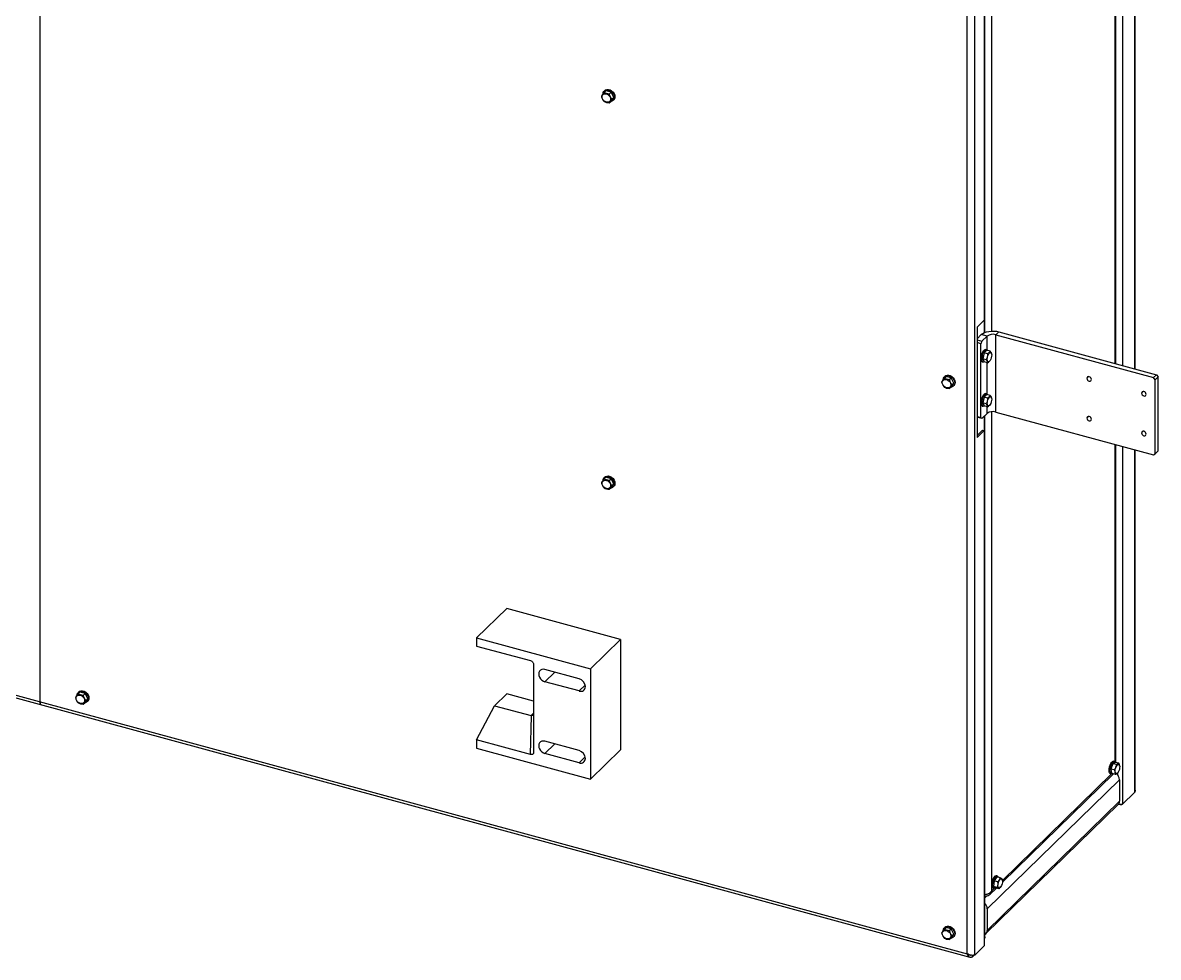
# Paper-space layout '_Trimetrico' of a CAD drawing. Header units: millimetres. Extents: x -836 to 933, y -707 to 744.
# Drawn here: x 52 to 933, y -707 to 19 of the extents above; entities that cross this region are included whole.
import ezdxf

# ---------------------------------------------------------------- set-up
doc = ezdxf.new("R2010")
doc.units = ezdxf.units.MM

psp = doc.layouts.new('_Trimetrico')

# ---------------------------------------------------------------- linework, layer by layer
at = {"color": 7, "linetype": 'Continuous', "lineweight": 25}
for p, q in [((64.99, 373.41), (64.99, -508.62)), ((914.3, 303.92), (914.3, -249.97)), ((914.9, -250.13), (914.9, 304.61)), ((905.15, 294.99), (905.15, -247.48)), ((899.46, -245.93), (899.46, 245.03)), ((899.98, -246.07), (899.98, 245.23)), ((797.78, 187.86), (797.78, -212.25)), ((798.23, -221.82), (798.23, 190.74)), ((784.47, -704.15), (784.47, 177.87)), ((790.55, -705.15), (790.55, 180.8)), ((803.32, 163.88), (803.32, -220.78)), ((502.71, -35.64), (504.11, -34.27)), ((503.27, -34.08), (502.89, -34.45)), ((508.19, -35.38), (504.11, -34.27)), ((501.2, -38.95), (500.67, -38.51)), ((506.79, -36.75), (508.19, -35.38)), ((506.79, -43.6), (508.19, -42.24)), ((507.84, -40.75), (508.84, -40.73)), ((510.24, -39.36), (508.19, -35.38)), ((508.19, -42.24), (510.24, -39.36)), ((508.84, -40.73), (510.24, -39.36)), ((509.88, -41.61), (510.25, -41.24)), ((510.46, -41.01), (510.09, -41.38)), ((510.46, -41.01), (510.25, -41.24)), ((797.78, -212.25), (792.18, -217.72)), ((792.18, -217.72), (792.18, -303.44)), ((797.62, -212.41), (797.62, -222.08)), ((792.18, -226.72), (795.48, -223.5)), ((792.18, -227.55), (795.93, -228.57)), ((795.93, -228.57), (795.23, -230.54)), ((799.9, -224.7), (795.48, -223.5)), ((795.93, -228.57), (799.9, -224.7)), ((799.9, -235.36), (799.9, -224.7)), ((808.99, -221.35), (806.66, -223.62)), ((806.66, -283.62), (806.66, -223.62)), ((806.66, -223.62), (929.15, -256.91)), ((808.99, -221.35), (931.48, -254.64)), ((795.23, -230.54), (792.18, -229.71)), ((795.23, -287.97), (795.23, -230.54)), ((797.64, -237.77), (796.56, -242.25)), ((799.79, -235.67), (797.64, -237.77)), ((800.29, -238.49), (797.64, -237.77)), ((799.59, -235.2), (798.88, -235.01)), ((802.45, -236.39), (799.79, -235.67)), ((795.23, -242.11), (795.94, -242.3)), ((796.25, -244.66), (796.96, -244.85)), ((799.21, -242.97), (796.56, -242.25)), ((796.56, -242.25), (797.64, -244.63)), ((800.29, -245.35), (797.64, -244.63)), ((800.06, -242.7), (799.21, -242.97)), ((799.9, -269.65), (799.9, -245.24)), ((802.1, -243.9), (802.26, -243.66)), ((803.55, -238.91), (803.52, -238.48)), ((929.15, -256.91), (931.48, -254.64)), ((931.48, -254.64), (932.81, -256.28)), ((765.2, -260.7), (764.67, -260.26)), ((766.71, -257.39), (768.11, -256.02)), ((767.27, -255.84), (766.89, -256.2)), ((772.19, -257.13), (768.11, -256.02)), ((770.79, -258.5), (772.19, -257.13)), ((770.79, -265.36), (772.19, -263.99)), ((771.84, -262.5), (772.84, -262.48)), ((774.24, -261.12), (772.19, -257.13)), ((772.19, -263.99), (774.24, -261.12)), ((772.84, -262.48), (774.24, -261.12)), ((773.88, -263.36), (774.25, -262.99)), ((774.46, -262.77), (774.09, -263.13)), ((774.46, -262.77), (774.25, -262.99)), ((878.74, -256.12), (877.41, -257.42)), ((930.47, -258.56), (929.15, -256.91)), ((932.81, -256.28), (930.47, -258.56)), ((930.47, -315.99), (930.47, -258.56)), ((932.81, -313.71), (932.81, -256.28)), ((-833.47, -266.48), (786.64, -706.79)), ((-833.13, -264.52), (784.47, -704.15)), ((797.64, -272.06), (796.56, -276.54)), ((799.79, -269.95), (797.64, -272.06)), ((800.29, -272.78), (797.64, -272.06)), ((799.59, -269.49), (798.88, -269.3)), ((802.45, -270.67), (799.79, -269.95)), ((803.55, -273.2), (803.52, -272.77)), ((921.19, -267.66), (919.86, -268.96)), ((795.23, -276.4), (795.94, -276.59)), ((796.25, -278.95), (796.96, -279.14)), ((799.21, -277.26), (796.56, -276.54)), ((796.56, -276.54), (797.64, -278.91)), ((800.29, -279.63), (797.64, -278.91)), ((800.06, -276.98), (799.21, -277.26)), ((799.9, -284.7), (799.9, -279.53)), ((802.1, -278.18), (802.26, -277.94)), ((792.18, -287.14), (795.23, -287.97)), ((795.93, -288.57), (792.18, -287.55)), ((795.23, -287.97), (795.93, -288.57)), ((795.93, -288.57), (799.9, -284.7)), ((797.62, -286.92), (797.62, -297.93)), ((798.23, -691.06), (798.23, -286.33)), ((803.32, -283.38), (803.32, -655.57)), ((806.66, -283.62), (929.15, -316.92)), ((878.74, -286.98), (877.41, -288.28)), ((792.18, -301.78), (796.45, -297.61)), ((792.18, -303.44), (797.78, -297.97)), ((796.45, -297.61), (797.78, -297.97)), ((797.78, -297.97), (797.78, -698.09)), ((921.19, -298.52), (919.86, -299.82)), ((899.46, -555.31), (899.46, -308.85)), ((899.98, -555.68), (899.98, -308.99)), ((905.15, -310.39), (905.15, -587.89)), ((914.3, -312.88), (914.3, -578.97)), ((914.9, -577.19), (914.9, -313.04)), ((929.15, -316.92), (930.47, -315.99)), ((930.47, -315.99), (932.81, -313.71)), ((502.71, -335.65), (504.11, -334.28)), ((503.27, -334.09), (502.89, -334.46)), ((508.19, -335.39), (504.11, -334.28)), ((501.2, -338.96), (500.67, -338.52)), ((506.79, -336.76), (508.19, -335.39)), ((506.79, -343.61), (508.19, -342.25)), ((507.84, -340.76), (508.84, -340.74)), ((510.24, -339.37), (508.19, -335.39)), ((508.19, -342.25), (510.24, -339.37)), ((508.84, -340.74), (510.24, -339.37)), ((509.88, -341.61), (510.25, -341.25)), ((510.46, -341.02), (510.09, -341.39)), ((510.46, -341.02), (510.25, -341.25)), ((427.16, -436.04), (403.83, -458.82)), ((515.6, -460.08), (427.16, -436.04)), ((403.83, -458.82), (403.83, -465.25)), ((403.83, -458.82), (492.27, -482.85)), ((403.83, -465.25), (445.67, -476.62)), ((492.27, -482.85), (515.6, -460.08)), ((515.6, -460.08), (515.6, -545.79)), ((448.05, -479.56), (448.05, -547.82)), ((483.42, -490.74), (456.89, -483.52)), ((492.27, -482.85), (492.27, -568.57)), ((464.45, -485.58), (456.89, -492.95)), ((483.42, -500.16), (456.89, -492.95)), ((94.55, -502.44), (95.95, -501.07)), ((95.11, -500.89), (94.73, -501.25)), ((100.04, -502.18), (95.95, -501.07)), ((98.64, -503.55), (100.04, -502.18)), ((102.08, -506.17), (100.04, -502.18)), ((483.42, -500.16), (488.14, -495.56)), ((93.04, -505.75), (92.51, -505.31)), ((98.64, -510.41), (100.04, -509.04)), ((99.68, -507.55), (100.68, -507.53)), ((100.04, -509.04), (102.08, -506.17)), ((100.68, -507.53), (102.08, -506.17)), ((101.72, -508.41), (102.09, -508.04)), ((102.3, -507.81), (101.93, -508.18)), ((102.3, -507.81), (102.09, -508.04)), ((427.16, -502.47), (417.83, -511.58)), ((448.05, -508.15), (427.16, -502.47)), ((403.83, -538.1), (417.83, -511.58)), ((417.83, -511.58), (446.13, -519.27)), ((445.67, -549.48), (446.41, -519.32)), ((446.13, -519.27), (448.05, -517.4)), ((403.83, -538.1), (403.83, -544.53)), ((445.67, -549.48), (403.83, -538.1)), ((403.83, -544.53), (492.27, -568.57)), ((483.42, -546.45), (456.89, -539.24)), ((464.45, -541.29), (456.89, -548.67)), ((492.27, -568.57), (515.6, -545.79)), ((483.42, -555.88), (456.89, -548.67)), ((483.42, -555.88), (488.14, -551.28)), ((898.91, -554.89), (898.2, -554.7)), ((894.56, -561.8), (895.26, -562)), ((897.53, -556.49), (895.97, -560.75)), ((898.62, -561.47), (895.97, -560.75)), ((895.97, -560.75), (896.48, -564.1)), ((899.6, -555.58), (897.53, -556.49)), ((900.18, -557.22), (897.53, -556.49)), ((899.45, -561.42), (898.62, -561.47)), ((902.25, -556.3), (899.6, -555.58)), ((901.24, -563.85), (901.59, -563.35)), ((902.88, -558.61), (902.86, -558.4)), ((800.05, -669.22), (902.72, -569)), ((811.83, -648.58), (897.98, -564.5)), ((811.86, -647.24), (896.55, -564.57)), ((895.58, -564.35), (896.29, -564.54)), ((899.14, -564.82), (896.48, -564.1)), ((902.72, -569), (902.72, -585.81)), ((914.3, -578.97), (905.15, -587.89)), ((799.08, -688.49), (901.76, -588.28)), ((800.05, -686.02), (902.72, -585.81)), ((803.55, -650.63), (804.26, -650.82)), ((805.42, -647.62), (804.99, -651.92)), ((807.64, -652.64), (804.99, -651.92)), ((804.99, -651.92), (806.61, -652.96)), ((807.46, -644.37), (805.42, -647.62)), ((808.07, -648.34), (805.42, -647.62)), ((807.9, -643.72), (807.2, -643.53)), ((810.12, -645.09), (807.46, -644.37)), ((811.79, -646.86), (811.73, -646.13)), ((811.76, -646.79), (811.73, -646.13)), ((811.87, -647.43), (811.85, -647.09)), ((798.23, -660.8), (799.8, -659.27)), ((798.27, -659.39), (798.23, -659.38)), ((798.27, -659.39), (798.27, -658.36)), ((802.03, -658.15), (807.18, -653.12)), ((803.32, -655.57), (805.55, -653.4)), ((804.57, -653.18), (805.28, -653.37)), ((809.26, -653.68), (806.61, -652.96)), ((808.47, -652.15), (807.64, -652.64)), ((809.26, -653.68), (810.45, -652.31)), ((810.48, -652.33), (810.58, -652.17)), ((800.05, -669.22), (800.05, -686.02)), ((766.71, -685.12), (768.11, -683.75)), ((767.27, -683.56), (766.89, -683.93)), ((772.19, -684.86), (768.11, -683.75)), ((770.79, -686.23), (772.19, -684.86)), ((774.24, -688.84), (772.19, -684.86)), ((765.2, -688.43), (764.67, -687.99)), ((770.79, -693.08), (772.19, -691.72)), ((771.84, -690.23), (772.84, -690.21)), ((772.19, -691.72), (774.24, -688.84)), ((772.84, -690.21), (774.24, -688.84)), ((773.88, -691.09), (774.25, -690.72)), ((774.46, -690.49), (774.09, -690.86)), ((774.46, -690.49), (774.25, -690.72)), ((790.55, -705.15), (797.78, -698.09)), ((788.59, -706.51), (788.59, -705.23)), ((789.85, -705.28), (788.59, -706.51))]:
    psp.add_line(p, q, dxfattribs=at)
at = {"color": 7, "linetype": 'Continuous', "lineweight": 25, "flags": 128}
for points in [[(501.98, -36.48), (502.15, -35.64), (502.68, -34.68)], [(502.68, -34.68), (503.51, -33.99), (504.58, -33.62), (505.79, -33.62), (507.05, -33.97), (508.25, -34.65), (509.31, -35.6), (510.12, -36.75), (510.64, -38.01), (510.81, -39.26), (510.62, -40.42), (510.09, -41.38)], [(503.27, -34.08), (503.89, -33.62), (504.95, -33.26), (506.16, -33.25), (507.42, -33.6), (508.63, -34.28), (509.68, -35.24), (510.5, -36.39), (511.01, -37.64), (511.18, -38.9), (510.99, -40.05), (510.46, -41.01)], [(501.2, -38.95), (501.36, -38), (501.83, -37.23), (502.57, -36.72), (503.49, -36.51), (504.52, -36.63), (505.54, -37.07), (506.47, -37.78), (507.2, -38.69), (507.68, -39.71), (507.84, -40.75)], [(507.84, -40.75), (507.68, -41.7), (507.2, -42.47), (506.47, -42.98), (505.54, -43.19), (504.52, -43.07), (503.49, -42.63), (502.57, -41.92), (501.83, -41.01), (501.36, -39.99), (501.2, -38.95)], [(795.48, -223.5), (796.56, -222.65), (797.94, -221.94), (799.56, -221.37), (801.37, -220.98), (803.29, -220.78), (805.25, -220.77), (807.17, -220.96), (808.99, -221.35)], [(795.23, -242.11), (795.33, -240.81), (795.6, -239.43), (796.04, -238.09), (796.6, -236.88), (797.23, -235.92), (797.9, -235.27), (798.54, -234.99), (798.88, -235.01)], [(795.94, -242.3), (796.03, -241), (796.31, -239.62), (796.75, -238.28), (797.3, -237.07), (797.94, -236.11), (798.61, -235.46), (799.24, -235.18), (799.8, -235.3), (800.23, -235.78)], [(800.06, -242.7), (800.15, -241.62), (800.39, -240.48), (800.78, -239.39), (801.27, -238.46), (801.81, -237.77), (802.35, -237.4), (802.84, -237.38), (803.23, -237.71), (803.48, -238.37), (803.56, -239.28)], [(796.25, -244.66), (796.04, -244.56), (795.6, -244.07), (795.33, -243.23), (795.23, -242.11)], [(797.82, -244.67), (797.3, -244.87), (796.75, -244.76), (796.31, -244.26), (796.03, -243.42), (795.94, -242.3)], [(803.56, -239.28), (803.48, -240.36), (803.23, -241.5), (802.84, -242.58), (802.35, -243.52), (801.81, -244.2), (801.27, -244.57), (800.78, -244.59), (800.39, -244.26), (800.15, -243.61), (800.06, -242.7)], [(766.68, -256.43), (767.51, -255.74), (768.58, -255.38), (769.79, -255.37), (771.05, -255.72), (772.25, -256.4), (773.3, -257.36), (774.12, -258.51), (774.64, -259.76), (774.81, -261.01), (774.62, -262.17), (774.09, -263.13)], [(767.27, -255.84), (767.89, -255.38), (768.95, -255.01), (770.16, -255.01), (771.42, -255.36), (772.62, -256.04), (773.68, -256.99), (774.5, -258.14), (775.01, -259.4), (775.18, -260.65), (774.99, -261.8), (774.46, -262.77)], [(765.2, -260.7), (765.36, -259.75), (765.83, -258.98), (766.57, -258.47), (767.49, -258.26), (768.52, -258.39), (769.54, -258.82), (770.47, -259.53), (771.2, -260.44), (771.67, -261.47), (771.84, -262.5)], [(771.84, -262.5), (771.67, -263.45), (771.2, -264.22), (770.47, -264.74), (769.54, -264.94), (768.52, -264.82), (767.49, -264.38), (766.57, -263.67), (765.83, -262.76), (765.36, -261.74), (765.2, -260.7)], [(765.98, -258.23), (766.15, -257.39), (766.68, -256.43)], [(880.95, -258.39), (880.81, -257.69), (880.43, -257.03), (879.85, -256.5), (879.18, -256.19), (878.5, -256.14), (877.93, -256.35), (877.54, -256.8), (877.41, -257.42)], [(877.41, -257.42), (877.54, -258.12), (877.93, -258.78), (878.5, -259.3), (879.18, -259.62), (879.85, -259.67), (880.43, -259.46), (880.81, -259), (880.95, -258.39)], [(795.23, -276.4), (795.33, -275.1), (795.6, -273.72), (796.04, -272.37), (796.6, -271.17), (797.23, -270.2), (797.9, -269.55), (798.54, -269.28), (798.88, -269.3)], [(795.94, -276.59), (796.03, -275.29), (796.31, -273.91), (796.75, -272.56), (797.3, -271.36), (797.94, -270.39), (798.61, -269.75), (799.24, -269.47), (799.8, -269.58), (800.23, -270.07)], [(800.06, -276.98), (800.15, -275.91), (800.39, -274.77), (800.78, -273.68), (801.27, -272.74), (801.81, -272.06), (802.35, -271.69), (802.84, -271.67), (803.23, -272), (803.48, -272.65), (803.56, -273.56)], [(923.4, -269.92), (923.26, -269.23), (922.88, -268.57), (922.31, -268.04), (921.63, -267.73), (920.95, -267.67), (920.38, -267.89), (920, -268.34), (919.86, -268.96)], [(919.86, -268.96), (920, -269.65), (920.38, -270.31), (920.95, -270.84), (921.63, -271.16), (922.31, -271.21), (922.88, -270.99), (923.26, -270.54), (923.4, -269.92)], [(796.25, -278.95), (796.04, -278.85), (795.6, -278.35), (795.33, -277.51), (795.23, -276.4)], [(797.82, -278.96), (797.3, -279.16), (796.75, -279.04), (796.31, -278.55), (796.03, -277.71), (795.94, -276.59)], [(803.56, -273.56), (803.48, -274.64), (803.23, -275.78), (802.84, -276.87), (802.35, -277.81), (801.81, -278.49), (801.27, -278.86), (800.78, -278.88), (800.39, -278.55), (800.15, -277.89), (800.06, -276.98)], [(880.95, -289.24), (880.81, -288.55), (880.43, -287.89), (879.85, -287.36), (879.18, -287.05), (878.5, -286.99), (877.93, -287.21), (877.54, -287.66), (877.41, -288.28)], [(877.41, -288.28), (877.54, -288.97), (877.93, -289.63), (878.5, -290.16), (879.18, -290.48), (879.85, -290.53), (880.43, -290.31), (880.81, -289.86), (880.95, -289.24)], [(923.4, -300.78), (923.26, -300.09), (922.88, -299.43), (922.31, -298.9), (921.63, -298.59), (920.95, -298.53), (920.38, -298.75), (920, -299.2), (919.86, -299.82)], [(919.86, -299.82), (920, -300.51), (920.38, -301.17), (920.95, -301.7), (921.63, -302.01), (922.31, -302.07), (922.88, -301.85), (923.26, -301.4), (923.4, -300.78)], [(501.98, -336.49), (502.15, -335.65), (502.68, -334.69)], [(502.68, -334.69), (503.51, -334), (504.58, -333.63), (505.79, -333.63), (507.05, -333.98), (508.25, -334.66), (509.31, -335.61), (510.12, -336.76), (510.64, -338.01), (510.81, -339.27), (510.62, -340.42), (510.09, -341.39)], [(503.27, -334.09), (503.89, -333.63), (504.95, -333.27), (506.16, -333.26), (507.42, -333.61), (508.63, -334.29), (509.68, -335.25), (510.5, -336.4), (511.01, -337.65), (511.18, -338.91), (510.99, -340.06), (510.46, -341.02)], [(501.2, -338.96), (501.36, -338.01), (501.83, -337.24), (502.57, -336.72), (503.49, -336.52), (504.52, -336.64), (505.54, -337.08), (506.47, -337.79), (507.2, -338.7), (507.68, -339.72), (507.84, -340.76)], [(507.84, -340.76), (507.68, -341.71), (507.2, -342.48), (506.47, -342.99), (505.54, -343.2), (504.52, -343.07), (503.49, -342.64), (502.57, -341.93), (501.83, -341.02), (501.36, -339.99), (501.2, -338.96)], [(456.89, -483.52), (455.63, -483.34), (454.46, -483.5), (453.45, -483.97), (452.68, -484.74), (452.19, -485.74), (452.03, -486.92), (452.19, -488.18), (452.68, -489.45), (453.45, -490.64), (454.46, -491.66), (455.63, -492.45), (456.89, -492.95)], [(93.82, -503.28), (93.99, -502.44), (94.52, -501.48)], [(94.52, -501.48), (95.36, -500.79), (96.42, -500.43), (97.63, -500.42), (98.89, -500.77), (100.09, -501.45), (101.15, -502.4), (101.96, -503.55), (102.48, -504.81), (102.65, -506.06), (102.46, -507.22), (101.93, -508.18)], [(95.11, -500.89), (95.73, -500.42), (96.79, -500.06), (98, -500.06), (99.26, -500.41), (100.47, -501.09), (101.52, -502.04), (102.34, -503.19), (102.85, -504.44), (103.02, -505.7), (102.83, -506.85), (102.3, -507.81)], [(64.99, -508.62), (65.03, -509.33), (65.15, -509.94), (65.35, -510.41), (65.61, -510.74), (65.91, -510.91)], [(93.04, -505.75), (93.2, -504.8), (93.67, -504.03), (94.41, -503.52), (95.33, -503.31), (96.36, -503.43), (97.39, -503.87), (98.31, -504.58), (99.04, -505.49), (99.52, -506.51), (99.68, -507.55)], [(99.68, -507.55), (99.52, -508.5), (99.04, -509.27), (98.31, -509.78), (97.39, -509.99), (96.36, -509.87), (95.33, -509.43), (94.41, -508.72), (93.67, -507.81), (93.2, -506.79), (93.04, -505.75)], [(456.89, -539.24), (455.63, -539.06), (454.46, -539.21), (453.45, -539.69), (452.68, -540.45), (452.19, -541.46), (452.03, -542.63), (452.19, -543.9), (452.68, -545.17), (453.45, -546.35), (454.46, -547.38), (455.63, -548.17), (456.89, -548.67)], [(894.56, -561.8), (894.65, -560.5), (894.93, -559.13), (895.36, -557.78), (895.92, -556.57), (896.56, -555.61), (897.22, -554.96), (897.86, -554.68), (898.2, -554.7)], [(895.26, -562), (895.36, -560.7), (895.64, -559.32), (896.07, -557.97), (896.63, -556.77), (897.27, -555.8), (897.93, -555.15), (898.57, -554.87), (899.13, -554.99), (899.56, -555.49), (899.61, -555.59)], [(895.58, -564.35), (895.36, -564.26), (894.93, -563.76), (894.65, -562.92), (894.56, -561.8)], [(897.24, -564.3), (896.63, -564.56), (896.07, -564.45), (895.64, -563.95), (895.36, -563.11), (895.26, -562)], [(902.82, -559.94), (902.58, -561.08), (902.21, -562.18), (901.73, -563.13), (901.19, -563.84), (900.65, -564.25), (900.15, -564.3), (899.75, -564), (899.49, -563.38), (899.39, -562.49), (899.45, -561.42)], [(899.45, -561.42), (899.69, -560.28), (900.06, -559.18), (900.54, -558.23), (901.08, -557.52), (901.63, -557.11), (902.12, -557.06), (902.52, -557.36), (902.78, -557.98), (902.89, -558.87), (902.82, -559.94)], [(803.55, -650.63), (803.65, -649.33), (803.92, -647.95), (804.36, -646.6), (804.92, -645.4), (805.55, -644.43), (806.22, -643.78), (806.85, -643.51), (807.2, -643.53)], [(804.57, -653.18), (804.36, -653.08), (803.92, -652.58), (803.65, -651.74), (803.55, -650.63)], [(804.26, -650.82), (804.35, -649.52), (804.63, -648.14), (805.06, -646.8), (805.62, -645.59), (806.26, -644.63), (806.92, -643.98), (807.56, -643.7), (808.12, -643.81), (808.56, -644.31), (808.72, -644.71)], [(806.51, -652.9), (806.26, -653.11), (805.62, -653.39), (805.06, -653.27), (804.63, -652.78), (804.35, -651.94), (804.26, -650.82)], [(808.47, -652.15), (808.38, -651.24), (808.46, -650.17), (808.7, -649.03), (809.09, -647.94), (809.57, -647), (810.11, -646.3), (810.66, -645.92), (811.15, -645.89), (811.54, -646.22), (811.79, -646.86)], [(811.79, -646.86), (811.88, -647.77), (811.8, -648.84), (811.56, -649.98), (811.17, -651.07), (810.69, -652.01), (810.15, -652.71), (809.6, -653.09), (809.11, -653.12), (808.72, -652.79), (808.47, -652.15)], [(765.2, -688.43), (765.36, -687.48), (765.83, -686.71), (766.57, -686.2), (767.49, -685.99), (768.52, -686.11), (769.54, -686.55), (770.47, -687.26), (771.2, -688.17), (771.67, -689.19), (771.84, -690.23)], [(765.98, -685.96), (766.15, -685.12), (766.68, -684.16)], [(766.68, -684.16), (767.51, -683.47), (768.58, -683.1), (769.79, -683.1), (771.05, -683.45), (772.25, -684.13), (773.3, -685.08), (774.12, -686.23), (774.64, -687.49), (774.81, -688.74), (774.62, -689.9), (774.09, -690.86)], [(767.27, -683.56), (767.89, -683.1), (768.95, -682.74), (770.16, -682.73), (771.42, -683.08), (772.62, -683.76), (773.68, -684.72), (774.5, -685.87), (775.01, -687.12), (775.18, -688.38), (774.99, -689.53), (774.46, -690.49)], [(771.84, -690.23), (771.67, -691.18), (771.2, -691.95), (770.47, -692.46), (769.54, -692.67), (768.52, -692.55), (767.49, -692.11), (766.57, -691.4), (765.83, -690.49), (765.36, -689.47), (765.2, -688.43)]]:
    psp.add_lwpolyline(points, dxfattribs=at)
at = {"color": 7, "linetype": 'Continuous', "lineweight": 25}
for centre, radius, start, end in [((507.7, -39.32), 3.15, 274.87756, 319.21605), ((804.36, -230.98), 7.71, 72.69603, 125.39891), ((804.11, -241.61), 7.25, 159.25587, 173.69373), ((771.7, -261.07), 3.15, 274.87756, 319.21605), ((804.11, -275.9), 7.25, 159.25587, 173.69373), ((804.36, -290.98), 7.71, 72.69603, 125.39891), ((507.7, -339.33), 3.15, 274.87756, 319.21605), ((481.62, -497.17), 6.68, 3.39156, 74.33381), ((484.71, -496.83), 3.58, 248.8623, 0.92226), ((67.25, -509.04), 2.3, 169.35156, 234.37442), ((99.54, -506.12), 3.15, 274.87756, 319.21605), ((481.62, -552.88), 6.68, 3.39156, 74.33381), ((484.71, -552.55), 3.58, 248.8623, 0.92226), ((903.13, -561.21), 6.93, 153.07278, 166.76188), ((896.62, -569.3), 6.11, 2.7548, 52.4972), ((899.37, -585.92), 3.36, 315.35447, 1.91129), ((811.24, -649.95), 6.05, 169.16596, 179.45032), ((794.08, -669.47), 5.98, 2.43244, 46.07971), ((796.81, -686.16), 3.25, 295.91502, 2.43135), ((771.7, -688.8), 3.15, 274.87756, 319.21605)]:
    psp.add_arc(centre, radius, start, end, dxfattribs=at)
for points, knots in [([(502.71, -35.64), (502.29, -36.2), (501.44, -37.32), (500.92, -38.11), (500.67, -38.51)], [0, 0, 0, 0, 0.499067, 1, 1, 1, 1]), ([(500.67, -38.51), (500.92, -39.25), (501.44, -40.75), (502.28, -41.91), (502.71, -42.49)], [0, 0, 0, 0, 0.499067, 1, 1, 1, 1]), ([(506.79, -36.75), (506.03, -36.64), (504.5, -36.44), (503.31, -35.9), (502.71, -35.64)], [0, 0, 0, 0, 0.500142, 1, 1, 1, 1]), ([(502.71, -42.49), (503.31, -42.76), (504.5, -43.29), (506.03, -43.5), (506.79, -43.6)], [0, 0, 0, 0, 0.499858, 1, 1, 1, 1]), ([(508.84, -40.73), (508.41, -40.15), (507.57, -38.98), (507.05, -37.49), (506.79, -36.75)], [0, 0, 0, 0, 0.499067, 1, 1, 1, 1]), ([(506.79, -43.6), (507.05, -43.21), (507.56, -42.41), (508.41, -41.29), (508.84, -40.73)], [0, 0, 0, 0, 0.499067, 1, 1, 1, 1]), ([(802.45, -236.39), (802.25, -236.78), (801.84, -237.57), (800.81, -238.18), (800.29, -238.49)], [0, 0, 0, 0, 0.500142, 1, 1, 1, 1]), ([(803.47, -238.49), (803.45, -238.22), (803.4, -237.6), (802.79, -236.83), (802.45, -236.39)], [0, 0, 0, 0, 0.426798, 1, 1, 1, 1]), ([(800.29, -238.49), (800.27, -239.28), (800.23, -240.86), (799.55, -242.27), (799.21, -242.97)], [0, 0, 0, 0, 0.499067, 1, 1, 1, 1]), ([(799.21, -242.97), (799.55, -243.41), (800.23, -244.29), (800.27, -244.99), (800.29, -245.35)], [0, 0, 0, 0, 0.499067, 1, 1, 1, 1]), ([(800.29, -245.35), (800.83, -245.05), (801.61, -244.6), (801.93, -244.04), (802.04, -243.86)], [0, 0, 0, 0, 0.684078, 1, 1, 1, 1]), ([(766.71, -257.39), (766.29, -257.95), (765.44, -259.07), (764.92, -259.87), (764.67, -260.26)], [0, 0, 0, 0, 0.499067, 1, 1, 1, 1]), ([(764.67, -260.26), (764.92, -261.01), (765.44, -262.5), (766.28, -263.66), (766.71, -264.25)], [0, 0, 0, 0, 0.499067, 1, 1, 1, 1]), ([(770.79, -258.5), (770.03, -258.4), (768.5, -258.19), (767.31, -257.66), (766.71, -257.39)], [0, 0, 0, 0, 0.500142, 1, 1, 1, 1]), ([(766.71, -264.25), (767.31, -264.51), (768.5, -265.05), (770.03, -265.25), (770.79, -265.36)], [0, 0, 0, 0, 0.499858, 1, 1, 1, 1]), ([(772.84, -262.48), (772.41, -261.9), (771.56, -260.74), (771.05, -259.25), (770.79, -258.5)], [0, 0, 0, 0, 0.499067, 1, 1, 1, 1]), ([(770.79, -265.36), (771.05, -264.96), (771.56, -264.17), (772.41, -263.05), (772.84, -262.48)], [0, 0, 0, 0, 0.499067, 1, 1, 1, 1]), ([(800.29, -272.78), (800.27, -273.57), (800.23, -275.14), (799.55, -276.55), (799.21, -277.26)], [0, 0, 0, 0, 0.499067, 1, 1, 1, 1]), ([(802.45, -270.67), (802.25, -271.07), (801.84, -271.85), (800.81, -272.47), (800.29, -272.78)], [0, 0, 0, 0, 0.500142, 1, 1, 1, 1]), ([(803.47, -272.77), (803.45, -272.51), (803.4, -271.89), (802.79, -271.12), (802.45, -270.67)], [0, 0, 0, 0, 0.426798, 1, 1, 1, 1]), ([(799.21, -277.26), (799.55, -277.7), (800.23, -278.57), (800.27, -279.28), (800.29, -279.63)], [0, 0, 0, 0, 0.499067, 1, 1, 1, 1]), ([(800.29, -279.63), (800.83, -279.33), (801.61, -278.89), (801.93, -278.32), (802.04, -278.14)], [0, 0, 0, 0, 0.684078, 1, 1, 1, 1]), ([(502.71, -335.65), (502.29, -336.21), (501.44, -337.33), (500.92, -338.12), (500.67, -338.52)], [0, 0, 0, 0, 0.499067, 1, 1, 1, 1]), ([(500.67, -338.52), (500.92, -339.26), (501.44, -340.75), (502.28, -341.92), (502.71, -342.5)], [0, 0, 0, 0, 0.499067, 1, 1, 1, 1]), ([(506.79, -336.76), (506.03, -336.65), (504.5, -336.45), (503.31, -335.91), (502.71, -335.65)], [0, 0, 0, 0, 0.500142, 1, 1, 1, 1]), ([(502.71, -342.5), (503.31, -342.77), (504.5, -343.3), (506.03, -343.51), (506.79, -343.61)], [0, 0, 0, 0, 0.499858, 1, 1, 1, 1]), ([(508.84, -340.74), (508.41, -340.16), (507.57, -338.99), (507.05, -337.5), (506.79, -336.76)], [0, 0, 0, 0, 0.499067, 1, 1, 1, 1]), ([(506.79, -343.61), (507.05, -343.22), (507.56, -342.42), (508.41, -341.3), (508.84, -340.74)], [0, 0, 0, 0, 0.499067, 1, 1, 1, 1]), ([(445.67, -476.62), (446.02, -476.75), (446.73, -477.01), (447.53, -477.84), (447.98, -478.74), (448.02, -479.29), (448.05, -479.56)], [0, 0, 0, 0, 0.278634, 0.559516, 0.780951, 1, 1, 1, 1]), ([(94.55, -502.44), (94.13, -503), (93.28, -504.12), (92.77, -504.91), (92.51, -505.31)], [0, 0, 0, 0, 0.499067, 1, 1, 1, 1]), ([(92.51, -505.31), (92.76, -506.06), (93.28, -507.55), (94.13, -508.71), (94.55, -509.3)], [0, 0, 0, 0, 0.499067, 1, 1, 1, 1]), ([(98.64, -503.55), (97.87, -503.45), (96.34, -503.24), (95.15, -502.71), (94.55, -502.44)], [0, 0, 0, 0, 0.500142, 1, 1, 1, 1]), ([(94.55, -509.3), (95.15, -509.56), (96.34, -510.1), (97.87, -510.3), (98.64, -510.41)], [0, 0, 0, 0, 0.499858, 1, 1, 1, 1]), ([(100.68, -507.53), (100.25, -506.95), (99.41, -505.79), (98.89, -504.3), (98.64, -503.55)], [0, 0, 0, 0, 0.499067, 1, 1, 1, 1]), ([(98.64, -510.41), (98.89, -510.01), (99.41, -509.22), (100.25, -508.09), (100.68, -507.53)], [0, 0, 0, 0, 0.499067, 1, 1, 1, 1]), ([(446.41, -519.32), (446.36, -519.31), (446.26, -519.31), (446.17, -519.28), (446.13, -519.27)], [0, 0, 0, 0, 0.562315, 1, 1, 1, 1]), ([(448.05, -518.93), (448.02, -518.96), (447.83, -519.16), (447.24, -519.31), (446.68, -519.32), (446.41, -519.32)], [0, 0, 0, 0, 0.09118, 0.556622, 1, 1, 1, 1]), ([(448.05, -547.82), (448.01, -548.15), (447.94, -548.81), (447.31, -549.43), (446.5, -549.64), (445.95, -549.53), (445.67, -549.48)], [0, 0, 0, 0, 0.278634, 0.559516, 0.780951, 1, 1, 1, 1]), ([(900.18, -557.22), (900.08, -557.97), (899.88, -559.47), (899.04, -560.81), (898.62, -561.47)], [0, 0, 0, 0, 0.499067, 1, 1, 1, 1]), ([(898.62, -561.47), (898.87, -562.07), (899.35, -563.27), (899.21, -564.3), (899.14, -564.82)], [0, 0, 0, 0, 0.499067, 1, 1, 1, 1]), ([(899.14, -564.82), (899.64, -564.71), (900.65, -564.49), (901.02, -564.1), (901.21, -563.91)], [0, 0, 0, 0, 0.499858, 1, 1, 1, 1]), ([(902.25, -556.3), (902.06, -556.5), (901.69, -556.89), (900.68, -557.11), (900.18, -557.22)], [0, 0, 0, 0, 0.500142, 1, 1, 1, 1]), ([(902.81, -558.4), (902.82, -558.29), (902.87, -557.65), (902.53, -556.91), (902.25, -556.3)], [0, 0, 0, 0, 0.174185, 1, 1, 1, 1]), ([(914.3, -578.97), (914.5, -578.7), (914.89, -578.18), (914.87, -577.37), (914.86, -576.97)], [0, 0, 0, 0, 0.507798, 1, 1, 1, 1]), ([(914.88, -577.19), (914.89, -577.25), (914.93, -577.68), (914.77, -578.34), (914.45, -578.77), (914.3, -578.97)], [0, 0, 0, 0, 0.0882073, 0.5689668, 1, 1, 1, 1]), ([(905.15, -587.89), (904.89, -588.07), (904.32, -588.44), (903.17, -588.37), (902.38, -587.99), (902.03, -587.82)], [0, 0, 0, 0, 0.324076, 0.698098, 1, 1, 1, 1]), ([(902.03, -587.82), (902.21, -587.92), (902.76, -588.23), (903.63, -588.4), (904.54, -588.35), (904.95, -588.04), (905.15, -587.89)], [0, 0, 0, 0, 0.154489, 0.468957, 0.748959, 1, 1, 1, 1]), ([(808.07, -648.34), (808.16, -649.1), (808.33, -650.62), (807.87, -651.96), (807.64, -652.64)], [0, 0, 0, 0, 0.4990673, 1, 1, 1, 1]), ([(810.12, -645.09), (809.93, -645.67), (809.57, -646.84), (808.57, -647.84), (808.07, -648.34)], [0, 0, 0, 0, 0.499858, 1, 1, 1, 1]), ([(811.73, -646.13), (811.62, -646), (811.4, -645.74), (810.54, -645.3), (810.12, -645.09)], [0, 0, 0, 0, 0.499067, 1, 1, 1, 1]), ([(803.32, -655.57), (802.98, -655.99), (802.31, -656.82), (800.7, -657.73), (799.24, -658.25), (798.46, -658.34), (798.23, -658.37)], [0, 0, 0, 0, 0.292971, 0.585943, 0.878914, 1, 1, 1, 1]), ([(807.64, -652.64), (808.07, -652.85), (808.93, -653.29), (809.15, -653.55), (809.26, -653.68)], [0, 0, 0, 0, 0.499067, 1, 1, 1, 1]), ([(766.71, -685.12), (766.29, -685.68), (765.44, -686.8), (764.92, -687.59), (764.67, -687.99)], [0, 0, 0, 0, 0.499067, 1, 1, 1, 1]), ([(770.79, -686.23), (770.03, -686.12), (768.5, -685.92), (767.31, -685.38), (766.71, -685.12)], [0, 0, 0, 0, 0.500142, 1, 1, 1, 1]), ([(772.84, -690.21), (772.41, -689.63), (771.56, -688.46), (771.05, -686.97), (770.79, -686.23)], [0, 0, 0, 0, 0.499067, 1, 1, 1, 1]), ([(764.67, -687.99), (764.92, -688.73), (765.44, -690.23), (766.28, -691.39), (766.71, -691.97)], [0, 0, 0, 0, 0.499067, 1, 1, 1, 1]), ([(766.71, -691.97), (767.31, -692.24), (768.5, -692.77), (770.03, -692.98), (770.79, -693.08)], [0, 0, 0, 0, 0.499858, 1, 1, 1, 1]), ([(770.79, -693.08), (771.05, -692.69), (771.56, -691.89), (772.41, -690.77), (772.84, -690.21)], [0, 0, 0, 0, 0.499067, 1, 1, 1, 1]), ([(797.78, -692.57), (797.91, -692.39), (798.21, -691.96), (798.19, -691.31), (798.18, -690.93)], [0, 0, 0, 0, 0.43276, 1, 1, 1, 1]), ([(798.21, -691.06), (798.21, -691.13), (798.25, -691.56), (798.13, -692.12), (797.87, -692.48), (797.78, -692.6)], [0, 0, 0, 0, 0.105262, 0.678977, 1, 1, 1, 1]), ([(786.32, -704.94), (786.41, -705.03), (786.62, -705.23), (786.89, -705.27), (787.05, -705.29)], [0, 0, 0, 0, 0.4051022, 1, 1, 1, 1])]:
    psp.add_open_spline(points, degree=3, knots=knots, dxfattribs=at)
for points in [[(798.27, -659.39), (798.88, -659.39), (800.1, -659.38), (801.68, -658.59), (802.87, -657.3), (803.17, -656.15), (803.32, -655.57)], [(790.55, -705.15), (790.21, -705.24), (789.54, -705.42), (787.93, -705.35), (786.13, -704.98), (785.02, -704.43), (784.47, -704.15)], [(784.47, -704.15), (784.67, -704.67), (785.07, -705.72), (786.06, -706.65), (787.26, -707.01), (788.15, -706.68), (788.59, -706.51)]]:
    psp.add_open_spline(points, degree=3, dxfattribs=at)

doc.saveas('drawing.dxf')
